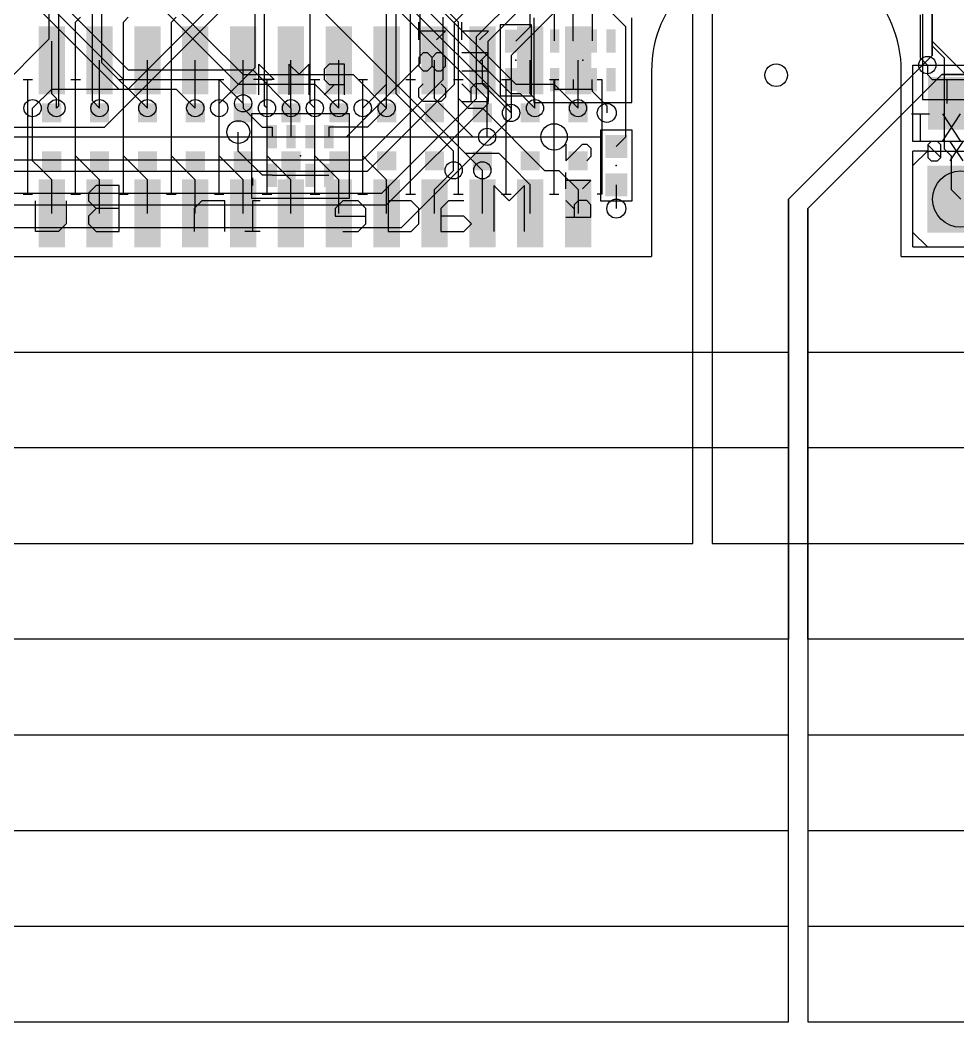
# Model space of a CAD drawing. Extents: x -61 to 136, y 23 to 123.
# Drawn here: x 74.09 to 98.98, y 22.99 to 49.58 of the extents above; entities that cross this region are included whole.
import ezdxf

# ---------------------------------------------------------------- set-up
doc = ezdxf.new("R2010")
doc.units = 0
for name, color, linetype in [('1', 14, 'CONTINUOUS'), ('13', 94, 'CONTINUOUS'), ('14', 94, 'CONTINUOUS'), ('15', 54, 'CONTINUOUS'), ('16', 134, 'CONTINUOUS'), ('17', 94, 'CONTINUOUS'), ('18', 94, 'CONTINUOUS'), ('2', 251, 'CONTINUOUS'), ('20', 251, 'CONTINUOUS'), ('21', 251, 'CONTINUOUS'), ('23', 251, 'CONTINUOUS'), ('24', 54, 'CONTINUOUS'), ('25', 251, 'CONTINUOUS'), ('26', 54, 'CONTINUOUS'), ('3', 214, 'CONTINUOUS'), ('4', 214, 'CONTINUOUS'), ('40', 134, 'CONTINUOUS')]:
    doc.layers.add(name, color=color, linetype=linetype)

# ---------------------------------------------------------------- blocks, each defined once
blk = doc.blocks.new('RECT')
blk.add_solid([(-0.5, -0.5), (0.5, -0.5), (-0.5, 0.5), (0.5, 0.5)])
blk = doc.blocks.new('SQUAREP')
blk.add_solid([(-0.5, -0.5), (0.5, -0.5), (-0.5, 0.5), (0.5, 0.5)])
blk = doc.blocks.new('ROUNDP')
blk.add_circle((0, 0), 0.5)
blk = doc.blocks.new('ROUNDV')
blk.add_circle((0, 0), 0.5)

msp = doc.modelspace()

# ---------------------------------------------------------------- linework, layer by layer
at = {"layer": '1'}
for p, q in [((98.298, 48.641), (98.298, 60.579)), ((85.725, 49.53), (83.566, 51.689)), ((84.455, 47.498), (84.455, 50.419)), ((75.565, 49.53), (75.692, 49.657)), ((75.565, 45.974), (75.565, 49.53)), ((76.835, 49.53), (76.962, 49.657)), ((76.835, 45.974), (76.835, 49.53)), ((78.105, 49.53), (78.232, 49.657)), ((78.105, 45.974), (78.105, 49.53)), ((85.725, 47.498), (85.725, 49.53)), ((74.93, 48.514), (74.93, 49.022)), ((74.93, 47.625), (74.93, 48.514)), ((76.2, 47.244), (76.2, 48.514)), ((77.47, 47.244), (77.47, 48.514)), ((78.74, 47.244), (78.74, 48.514)), ((80.01, 47.371), (80.01, 48.514)), ((81.28, 47.244), (81.28, 48.514)), ((82.55, 47.244), (82.55, 48.514)), ((83.82, 47.244), (83.82, 48.514)), ((85.09, 47.498), (85.09, 48.514)), ((86.36, 47.879), (86.36, 48.514)), ((87.63, 47.625), (87.63, 48.514)), ((88.9, 47.244), (88.9, 48.514)), ((94.488, 44.831), (98.298, 48.641)), ((87.122, 47.117), (86.36, 47.879)), ((98.552, 48.133), (94.996, 44.577)), ((101.854, 48.133), (98.552, 48.133)), ((75.057, 47.498), (74.93, 47.625)), ((87.757, 47.498), (87.63, 47.625)), ((75.057, 47.244), (75.057, 47.498)), ((85.9155, 46.0375), (84.455, 47.498)), ((85.344, 47.244), (85.09, 47.498)), ((85.725, 47.498), (85.979, 47.244)), ((87.757, 47.244), (87.757, 47.498)), ((74.422, 45.847), (74.422, 47.244)), ((79.375, 45.974), (79.375, 47.244)), ((80.645, 45.974), (80.645, 47.244)), ((81.915, 45.974), (81.915, 47.244)), ((83.185, 45.974), (83.185, 47.244)), ((86.106, 46.482), (85.344, 47.244)), ((85.979, 47.244), (86.36, 47.244)), ((86.36, 47.244), (88.011, 45.593)), ((86.106, 46.482), (86.487, 46.482)), ((86.8045, 46.0375), (85.9155, 46.0375)), ((87.122, 45.72), (86.8045, 46.0375)), ((74.6125, 45.6565), (74.422, 45.847)), ((75.7555, 45.7835), (75.565, 45.974)), ((76.2, 45.339), (75.7555, 45.7835)), ((77.0255, 45.7835), (76.835, 45.974)), ((77.47, 45.339), (77.0255, 45.7835)), ((78.2955, 45.7835), (78.105, 45.974)), ((78.74, 45.339), (78.2955, 45.7835)), ((79.5655, 45.7835), (79.375, 45.974)), ((80.01, 45.339), (79.5655, 45.7835)), ((80.8355, 45.7835), (80.645, 45.974)), ((81.28, 45.339), (80.8355, 45.7835)), ((82.1055, 45.7835), (81.915, 45.974)), ((82.55, 45.339), (82.1055, 45.7835)), ((83.3755, 45.7835), (83.185, 45.974)), ((83.82, 45.339), (83.3755, 45.7835)), ((74.93, 45.339), (74.6125, 45.6565)), ((85.09, 45.085), (85.598, 45.593)), ((86.36, 44.45), (86.36, 45.593)), ((87.63, 45.212), (87.122, 45.72)), ((88.011, 45.593), (88.392, 45.593)), ((88.392, 45.593), (88.9, 45.085)), ((74.93, 44.45), (74.93, 45.339)), ((76.2, 44.45), (76.2, 45.339)), ((77.47, 44.45), (77.47, 45.339)), ((78.74, 44.45), (78.74, 45.339)), ((80.01, 44.45), (80.01, 45.339)), ((81.28, 44.45), (81.28, 45.339)), ((82.55, 44.45), (82.55, 45.339)), ((83.82, 44.45), (83.82, 45.339)), ((85.09, 44.45), (85.09, 45.085)), ((87.63, 44.45), (87.63, 45.212)), ((88.9, 45.085), (88.9, 44.45)), ((94.488, 40.767), (94.488, 44.831)), ((94.996, 44.577), (94.996, 40.767)), ((29.21, 40.767), (94.488, 40.767)), ((94.996, 40.767), (118.237, 40.767))]:
    msp.add_line(p, q, dxfattribs=at)
at = {"layer": '13'}
for p, q in [((98.298, 48.641), (98.298, 60.579)), ((80.01, 48.133), (76.2635, 51.8795)), ((79.883, 47.879), (76.0095, 51.7525)), ((87.249, 47.879), (84.0105, 51.1175)), ((87.122, 47.244), (83.5025, 50.8635)), ((87.122, 47.625), (83.7565, 50.9905)), ((86.487, 47.498), (83.2485, 50.7365)), ((94.488, 44.831), (98.298, 48.641)), ((79.883, 47.879), (81.915, 47.879)), ((80.01, 48.133), (82.931, 48.133)), ((81.915, 47.879), (82.55, 47.244)), ((82.931, 48.133), (83.82, 47.244)), ((87.249, 47.879), (88.265, 47.879)), ((88.265, 47.879), (88.9, 47.244)), ((98.552, 48.133), (94.996, 44.577)), ((101.854, 48.133), (98.552, 48.133)), ((87.376, 47.625), (87.122, 47.625)), ((87.757, 47.244), (87.376, 47.625)), ((86.487, 46.482), (86.487, 47.498)), ((87.122, 47.117), (87.122, 47.244)), ((94.488, 30.607), (94.488, 44.831)), ((94.996, 44.577), (94.996, 30.607)), ((19.05, 30.607), (94.488, 30.607)), ((94.996, 30.607), (128.397, 30.607))]:
    msp.add_line(p, q, dxfattribs=at)
at = {"layer": '14'}
for p, q in [((98.298, 48.641), (98.298, 60.579)), ((72.4535, 52.0065), (76.708, 47.752)), ((76.835, 48.006), (73.8505, 50.9905)), ((74.7395, 50.4825), (76.962, 48.26)), ((98.298, 49.784), (98.298, 48.895)), ((97.9805, 49.7205), (97.9805, 48.5775)), ((98.298, 48.895), (98.6155, 48.5775)), ((94.488, 44.831), (98.298, 48.641)), ((97.9805, 48.5775), (98.171, 48.387)), ((98.6155, 48.5775), (98.6155, 46.1645)), ((76.962, 48.26), (80.264, 48.26)), ((80.264, 48.26), (81.28, 47.244)), ((76.835, 48.006), (79.375, 48.006)), ((79.375, 48.006), (80.01, 47.371)), ((98.552, 48.133), (94.996, 44.577)), ((101.854, 48.133), (98.552, 48.133)), ((76.708, 47.752), (78.232, 47.752)), ((78.232, 47.752), (78.74, 47.244)), ((98.6155, 46.1645), (98.806, 45.974)), ((98.806, 45.974), (98.806, 45.085)), ((98.806, 45.085), (99.06, 44.831)), ((94.488, 28.067), (94.488, 44.831)), ((94.996, 44.577), (94.996, 28.067)), ((53.467, 28.067), (94.488, 28.067)), ((94.996, 28.067), (130.937, 28.067))]:
    msp.add_line(p, q, dxfattribs=at)
at = {"layer": '15'}
for p, q in [((98.298, 48.641), (98.298, 60.579)), ((94.488, 44.831), (98.298, 48.641)), ((98.552, 48.133), (94.996, 44.577)), ((101.854, 48.133), (98.552, 48.133)), ((94.488, 25.527), (94.488, 44.831)), ((94.996, 44.577), (94.996, 25.527)), ((13.97, 25.527), (94.488, 25.527)), ((94.996, 25.527), (133.477, 25.527))]:
    msp.add_line(p, q, dxfattribs=at)
at = {"layer": '16'}
for p, q in [((98.298, 48.641), (98.298, 60.579)), ((76.962, 47.752), (80.3275, 51.1175)), ((76.327, 46.736), (80.5815, 50.9905)), ((86.36, 45.593), (81.788, 50.165)), ((87.63, 49.403), (87.63, 50.2285)), ((88.277, 49.0265), (88.277, 49.772)), ((88.773, 49.0305), (88.773, 49.911)), ((89.277, 49.78), (89.277, 49.0265)), ((90.17, 49.403), (89.662, 49.911)), ((87.249, 49.022), (87.63, 49.403)), ((90.17, 46.482), (90.17, 49.403)), ((88.777, 49.0265), (88.773, 49.0305)), ((94.488, 44.831), (98.298, 48.641)), ((98.171, 48.387), (98.171, 48.133)), ((88.277, 48.0015), (88.277, 47.752)), ((88.777, 47.752), (88.777, 48.0015)), ((89.277, 47.752), (89.277, 48.0015)), ((98.552, 48.133), (94.996, 44.577)), ((98.171, 48.133), (98.298, 48.006)), ((98.298, 48.006), (98.684, 48.006)), ((101.854, 48.133), (98.552, 48.133)), ((98.684, 48.006), (98.684, 47.371)), ((98.684, 48.006), (100.33, 48.006)), ((74.422, 47.244), (74.93, 47.752)), ((74.93, 47.752), (76.962, 47.752)), ((88.277, 47.752), (88.777, 47.752)), ((88.777, 47.752), (89.277, 47.752)), ((89.277, 47.752), (89.277, 47.6925)), ((89.277, 47.6925), (89.662, 47.3075)), ((80.01, 47.371), (80.01, 47.244)), ((80.01, 47.244), (80.518, 46.736)), ((81.28, 47.244), (81.28, 46.4905)), ((83.82, 47.244), (83.312, 46.736)), ((89.662, 47.3075), (89.662, 47.117)), ((70.993, 46.736), (76.327, 46.736)), ((79.883, 46.101), (79.883, 46.609)), ((80.518, 46.736), (80.784, 46.736)), ((80.784, 46.736), (80.784, 46.4865)), ((83.312, 46.736), (82.284, 46.736)), ((82.284, 46.736), (82.284, 46.4865)), ((81.28, 46.4905), (81.284, 46.4865)), ((89.916, 46.228), (90.17, 46.482)), ((80.5225, 45.4615), (79.883, 46.101)), ((80.784, 45.4615), (80.5225, 45.4615)), ((80.784, 45.4615), (81.284, 45.4615)), ((81.284, 45.4615), (82.284, 45.4615)), ((89.916, 45.212), (89.916, 44.577)), ((94.488, 22.987), (94.488, 44.831)), ((94.996, 44.577), (94.996, 22.987)), ((11.43, 22.987), (94.488, 22.987)), ((94.996, 22.987), (136.017, 22.987))]:
    msp.add_line(p, q, dxfattribs=at)
at = {"layer": '2'}
for p, q in [((98.298, 60.579), (98.298, 48.641)), ((98.298, 48.641), (94.488, 44.831)), ((94.996, 44.577), (98.552, 48.133)), ((98.552, 48.133), (101.854, 48.133)), ((94.488, 44.831), (94.488, 38.227)), ((94.996, 38.227), (94.996, 44.577)), ((94.488, 38.227), (26.67, 38.227)), ((120.777, 38.227), (94.996, 38.227))]:
    msp.add_line(p, q, dxfattribs=at)
at = {"layer": '20'}
for p, q in [((90.85, 48.227), (90.85, 43.307)), ((97.48, 43.307), (97.48, 48.227)), ((56.61, 43.307), (90.85, 43.307)), ((97.48, 43.307), (114.51, 43.307))]:
    msp.add_line(p, q, dxfattribs=at)
for centre, radius in [((94.16, 48.117), 0.3), ((88.265, 46.482), 0.35)]:
    msp.add_circle(centre, radius, dxfattribs=at)
for centre, start, end in [((94.05, 48.227), 90, 180), ((94.28, 48.227), 0, 90)]:
    msp.add_arc(centre, 3.2, start, end, dxfattribs=at)
at = {"layer": '21'}
for p, q in [((98.044, 63.2714), (98.044, 47.4726)), ((74.168, 48.006), (74.295, 48.006)), ((74.295, 48.006), (74.422, 48.006)), ((74.295, 46.482), (74.295, 48.006)), ((75.438, 48.006), (75.565, 48.006)), ((75.565, 48.006), (75.692, 48.006)), ((75.565, 46.482), (75.565, 48.006)), ((76.708, 48.006), (76.835, 48.006)), ((76.835, 48.006), (76.962, 48.006)), ((76.835, 46.482), (76.835, 48.006)), ((77.978, 48.006), (78.105, 48.006)), ((78.105, 48.006), (78.232, 48.006)), ((78.105, 46.482), (78.105, 48.006)), ((79.248, 48.006), (79.375, 48.006)), ((79.375, 48.006), (79.502, 48.006)), ((79.375, 46.482), (79.375, 48.006)), ((80.518, 48.006), (80.645, 48.006)), ((80.645, 48.006), (80.772, 48.006)), ((80.645, 46.482), (80.645, 48.006)), ((81.788, 48.006), (81.915, 48.006)), ((81.915, 48.006), (82.042, 48.006)), ((81.915, 46.482), (81.915, 48.006)), ((83.058, 48.006), (83.185, 48.006)), ((83.185, 48.006), (83.312, 48.006)), ((83.185, 46.482), (83.185, 48.006)), ((84.328, 48.006), (84.455, 48.006)), ((84.455, 48.006), (84.582, 48.006)), ((84.455, 46.482), (84.455, 48.006)), ((85.598, 48.006), (85.725, 48.006)), ((85.725, 48.006), (85.852, 48.006)), ((85.725, 46.482), (85.725, 48.006)), ((86.868, 48.006), (86.995, 48.006)), ((86.995, 48.006), (87.122, 48.006)), ((86.995, 46.482), (86.995, 48.006)), ((88.138, 48.006), (88.392, 48.006)), ((88.265, 46.482), (88.265, 48.006)), ((89.408, 48.006), (89.535, 48.006)), ((89.535, 48.006), (89.535, 46.482)), ((98.044, 47.4726), (119.634, 47.4726)), ((73.025, 46.482), (74.295, 46.482)), ((74.295, 46.482), (75.565, 46.482)), ((74.295, 44.958), (74.295, 46.482)), ((75.565, 46.482), (76.835, 46.482)), ((75.565, 44.958), (75.565, 46.482)), ((76.835, 46.482), (78.105, 46.482)), ((76.835, 44.958), (76.835, 46.482)), ((78.105, 46.482), (79.375, 46.482)), ((78.105, 44.958), (78.105, 46.482)), ((79.375, 46.482), (80.645, 46.482)), ((79.375, 44.958), (79.375, 46.482)), ((80.645, 46.482), (81.915, 46.482)), ((80.645, 44.958), (80.645, 46.482)), ((81.915, 46.482), (83.185, 46.482)), ((81.915, 44.958), (81.915, 46.482)), ((83.185, 46.482), (84.455, 46.482)), ((83.185, 44.958), (83.185, 46.482)), ((84.455, 46.482), (85.725, 46.482)), ((84.455, 44.958), (84.455, 46.482)), ((85.725, 46.482), (86.995, 46.482)), ((85.725, 44.958), (85.725, 46.482)), ((86.995, 46.482), (88.265, 46.482)), ((86.995, 44.958), (86.995, 46.482)), ((88.265, 46.482), (89.535, 46.482)), ((88.265, 44.958), (88.265, 46.482)), ((89.535, 46.482), (89.535, 44.958)), ((97.79, 45.72), (98.171, 46.101)), ((97.79, 45.72), (97.79, 46.101)), ((98.171, 46.101), (97.79, 46.101)), ((98.171, 46.101), (99.949, 46.101)), ((97.79, 43.942), (97.79, 45.72)), ((74.168, 44.958), (74.295, 44.958)), ((74.295, 44.958), (74.422, 44.958)), ((75.438, 44.958), (75.565, 44.958)), ((75.565, 44.958), (75.692, 44.958)), ((76.708, 44.958), (76.835, 44.958)), ((76.835, 44.958), (76.962, 44.958)), ((77.978, 44.958), (78.105, 44.958)), ((78.105, 44.958), (78.232, 44.958)), ((79.248, 44.958), (79.375, 44.958)), ((79.375, 44.958), (79.502, 44.958)), ((80.518, 44.958), (80.645, 44.958)), ((80.645, 44.958), (80.772, 44.958)), ((81.788, 44.958), (81.915, 44.958)), ((81.915, 44.958), (82.042, 44.958)), ((83.058, 44.958), (83.185, 44.958)), ((83.185, 44.958), (83.312, 44.958)), ((84.328, 44.958), (84.455, 44.958)), ((84.455, 44.958), (84.582, 44.958)), ((85.598, 44.958), (85.725, 44.958)), ((85.725, 44.958), (85.852, 44.958)), ((86.868, 44.958), (86.995, 44.958)), ((86.995, 44.958), (87.122, 44.958)), ((88.138, 44.958), (88.265, 44.958)), ((88.265, 44.958), (88.392, 44.958)), ((89.535, 44.958), (89.408, 44.958)), ((97.79, 43.942), (98.171, 43.561)), ((97.79, 43.561), (97.79, 43.942)), ((97.79, 43.561), (98.171, 43.561)), ((98.171, 43.561), (99.949, 43.561))]:
    msp.add_line(p, q, dxfattribs=at)
at = {"layer": '23'}
msp.add_point((76.835, 46.482), dxfattribs=at)
at = {"layer": '24'}
for p in [(87.249, 48.514), (89.027, 48.514), (81.534, 45.974), (89.916, 45.72)]:
    msp.add_point(p, dxfattribs=at)
at = {"layer": '25'}
for p, q in [((97.7519, 47.0922), (98.2264, 47.0922)), ((97.9892, 46.3804), (97.9892, 47.0922)), ((98.5705, 47.0922), (99.045, 46.3804)), ((99.045, 47.0922), (98.5705, 46.3804))]:
    msp.add_line(p, q, dxfattribs=at)
at = {"layer": '26'}
for p, q in [((84.6709, 49.0543), (84.6709, 49.5289)), ((85.8139, 49.0543), (85.8139, 49.5289)), ((85.3827, 49.2916), (84.6709, 49.2916)), ((85.1454, 49.0543), (85.3827, 49.2916)), ((86.5257, 49.2916), (85.8139, 49.2916)), ((86.2884, 49.0543), (86.5257, 49.2916)), ((84.7895, 48.7103), (84.6709, 48.5916)), ((84.9082, 48.7103), (84.7895, 48.7103)), ((85.0268, 48.5916), (84.9082, 48.7103)), ((85.1454, 48.7103), (85.0268, 48.5916)), ((85.2641, 48.7103), (85.1454, 48.7103)), ((85.3827, 48.5916), (85.2641, 48.7103)), ((86.5257, 48.7103), (85.8139, 48.7103)), ((86.2884, 48.473), (86.5257, 48.7103)), ((80.4246, 47.5996), (80.4246, 48.4131)), ((80.4246, 48.4131), (80.8314, 48.0063)), ((81.4957, 48.1419), (81.2246, 48.4131)), ((81.2246, 48.4131), (81.2246, 47.5996)), ((81.7669, 48.4131), (81.4957, 48.1419)), ((81.7669, 47.5996), (81.7669, 48.4131)), ((82.2957, 48.4131), (82.1601, 48.2775)), ((82.7024, 48.4131), (82.2957, 48.4131)), ((82.7024, 47.5996), (82.7024, 48.4131)), ((84.6709, 48.5916), (84.6709, 48.3544)), ((85.0268, 48.3544), (85.0268, 48.5916)), ((85.3827, 48.3544), (85.3827, 48.5916)), ((86.5257, 48.2357), (86.2884, 48.473)), ((82.1601, 48.2775), (82.1601, 48.0063)), ((84.6709, 48.3544), (84.7895, 48.2357)), ((84.7895, 48.2357), (84.9082, 48.2357)), ((84.9082, 48.2357), (85.0268, 48.3544)), ((85.0268, 48.3544), (85.1454, 48.2357)), ((85.1454, 48.2357), (85.2641, 48.2357)), ((85.2641, 48.2357), (85.3827, 48.3544)), ((85.8139, 48.2357), (86.5257, 48.2357)), ((80.8314, 48.0063), (80.289, 48.0063)), ((82.1601, 48.0063), (82.2957, 47.8708)), ((84.6709, 47.7731), (84.7895, 47.8917)), ((85.2641, 47.8917), (85.3827, 47.7731)), ((86.0512, 47.6544), (85.8139, 47.8917)), ((86.1698, 47.8917), (86.0512, 47.7731)), ((86.4071, 47.8917), (86.1698, 47.8917)), ((86.5257, 47.7731), (86.4071, 47.8917)), ((82.4312, 47.8708), (82.1601, 47.5996)), ((82.2957, 47.8708), (82.7024, 47.8708)), ((84.6709, 47.5358), (84.6709, 47.7731)), ((85.3827, 47.7731), (85.3827, 47.5358)), ((86.0512, 47.7731), (86.0512, 47.4172)), ((86.5257, 47.4172), (86.5257, 47.7731)), ((84.7895, 47.4172), (84.6709, 47.5358)), ((85.2641, 47.4172), (84.7895, 47.4172)), ((85.3827, 47.5358), (85.2641, 47.4172)), ((85.8139, 47.4172), (86.5257, 47.4172)), ((88.5794, 46.2884), (88.5794, 45.8478)), ((88.5794, 45.8478), (89.02, 46.2884)), ((89.02, 46.2884), (89.1302, 46.2884)), ((89.1302, 46.2884), (89.2404, 46.1783)), ((98.2714, 46.3554), (98.1867, 46.2707)), ((98.4409, 46.3554), (98.2714, 46.3554)), ((98.5256, 46.2707), (98.4409, 46.3554)), ((99.1103, 46.3554), (98.7713, 45.847)), ((98.7713, 46.3554), (99.1103, 45.847)), ((89.2404, 46.1783), (89.2404, 45.9579)), ((98.1867, 46.2707), (98.1867, 45.9317)), ((98.5256, 45.9317), (98.1867, 46.2707)), ((98.5256, 45.9317), (98.5256, 46.2707)), ((89.2404, 45.9579), (89.1302, 45.8478)), ((98.1867, 45.9317), (98.2714, 45.847)), ((98.2714, 45.847), (98.4409, 45.847)), ((98.4409, 45.847), (98.5256, 45.9317)), ((88.5794, 45.0994), (88.5794, 45.54)), ((80.2578, 45.391), (80.2578, 45.1876)), ((89.2404, 45.3197), (88.5794, 45.3197)), ((89.02, 45.0994), (89.2404, 45.3197)), ((76.109, 45.1876), (75.9056, 44.9843)), ((75.9056, 44.9843), (75.9056, 44.7809)), ((76.7191, 45.1876), (76.109, 45.1876)), ((76.7191, 43.9674), (76.7191, 45.1876)), ((83.8576, 45.1876), (83.8576, 43.9674)), ((87.0709, 44.7809), (86.6641, 45.1876)), ((86.6641, 45.1876), (86.6641, 43.9674)), ((87.4776, 45.1876), (87.0709, 44.7809)), ((87.4776, 43.9674), (87.4776, 45.1876)), ((74.5024, 43.9674), (74.5024, 44.7809)), ((75.3159, 44.7809), (75.3159, 44.1708)), ((75.9056, 44.7809), (76.109, 44.5775)), ((78.9156, 44.7809), (78.7122, 44.5775)), ((79.5257, 44.7809), (78.9156, 44.7809)), ((79.5257, 43.9674), (79.5257, 44.7809)), ((80.4612, 44.7809), (80.2578, 44.7809)), ((80.2578, 44.7809), (80.2578, 43.9674)), ((82.6576, 44.7809), (82.4543, 44.5775)), ((83.0644, 44.7809), (82.6576, 44.7809)), ((83.2678, 44.5775), (83.0644, 44.7809)), ((84.4677, 44.7809), (83.8576, 44.7809)), ((84.671, 44.5775), (84.4677, 44.7809)), ((85.4642, 44.7809), (85.2608, 44.5775)), ((85.871, 44.7809), (85.4642, 44.7809)), ((88.7997, 44.5713), (88.5794, 44.7916)), ((88.9099, 44.7916), (88.7997, 44.6814)), ((88.7997, 44.6814), (88.7997, 44.351)), ((89.1302, 44.7916), (88.9099, 44.7916)), ((89.2404, 44.6814), (89.1302, 44.7916)), ((89.2404, 44.351), (89.2404, 44.6814)), ((76.109, 44.5775), (75.9056, 44.3741)), ((76.7191, 44.5775), (76.109, 44.5775)), ((78.7122, 44.5775), (78.7122, 43.9674)), ((82.4543, 44.5775), (82.4543, 44.3741)), ((83.2678, 44.1708), (83.2678, 44.5775)), ((84.671, 44.1708), (84.671, 44.5775)), ((85.2608, 44.5775), (85.2608, 43.9674)), ((75.3159, 44.1708), (75.1125, 43.9674)), ((75.9056, 44.3741), (75.9056, 44.1708)), ((75.9056, 44.1708), (76.109, 43.9674)), ((82.4543, 44.3741), (83.2678, 44.3741)), ((83.0644, 43.9674), (83.2678, 44.1708)), ((84.4677, 43.9674), (84.671, 44.1708)), ((85.871, 44.3741), (85.2608, 44.3741)), ((86.0743, 44.1708), (85.871, 44.3741)), ((85.871, 43.9674), (86.0743, 44.1708)), ((88.5794, 44.351), (89.2404, 44.351)), ((75.1125, 43.9674), (74.5024, 43.9674)), ((76.109, 43.9674), (76.7191, 43.9674)), ((80.4612, 43.9674), (80.0545, 43.9674)), ((82.6576, 43.9674), (83.0644, 43.9674)), ((83.8576, 43.9674), (84.4677, 43.9674)), ((85.2608, 43.9674), (85.871, 43.9674))]:
    msp.add_line(p, q, dxfattribs=at)
at = {"layer": '3'}
for p, q in [((98.298, 49.022), (98.298, 60.579)), ((76.2635, 48.4505), (76.2635, 58.3565)), ((76.0095, 47.4345), (76.0095, 58.2295)), ((74.8665, 49.0855), (74.8665, 56.388)), ((75.1205, 47.3075), (75.1205, 56.007)), ((85.6234, 49.53), (87.503, 51.4096)), ((92.456, 51.308), (92.456, 35.687)), ((86.2076, 49.149), (87.884, 50.8254)), ((91.948, 35.687), (91.948, 50.8)), ((86.5124, 49.022), (88.011, 50.5206)), ((84.709, 48.4378), (84.709, 50.038)), ((88.392, 49.911), (87.122, 48.641)), ((85.3186, 48.006), (85.3186, 49.657)), ((85.6234, 47.879), (85.6234, 49.53)), ((72.517, 46.736), (74.8665, 49.0855)), ((86.2076, 47.498), (86.2076, 49.149)), ((86.5124, 47.371), (86.5124, 49.022)), ((99.187, 48.133), (98.298, 49.022)), ((77.47, 47.244), (76.2635, 48.4505)), ((82.7532, 46.482), (84.709, 48.4378)), ((87.122, 48.641), (87.122, 46.99)), ((83.185, 45.8724), (85.3186, 48.006)), ((83.312, 45.5676), (85.6234, 47.879)), ((76.0095, 47.4345), (76.2, 47.244)), ((83.693, 44.9834), (86.2076, 47.498)), ((83.82, 44.6786), (86.5124, 47.371)), ((75.057, 47.244), (75.1205, 47.3075)), ((87.122, 46.99), (84.201, 44.069)), ((69.596, 46.482), (82.7532, 46.482)), ((69.215, 45.8724), (83.185, 45.8724)), ((69.088, 45.5676), (83.312, 45.5676)), ((68.707, 44.9834), (83.693, 44.9834)), ((68.58, 44.6786), (83.82, 44.6786)), ((84.201, 44.069), (68.199, 44.069)), ((24.13, 35.687), (91.948, 35.687)), ((92.456, 35.687), (123.317, 35.687))]:
    msp.add_line(p, q, dxfattribs=at)
at = {"layer": '4'}
for p, q in [((98.298, 60.579), (98.298, 48.641)), ((80.5815, 47.3075), (80.5815, 54.102)), ((80.3275, 48.3235), (80.3275, 53.975)), ((81.788, 47.371), (81.788, 52.324)), ((83.82, 47.879), (83.82, 50.8)), ((84.074, 47.625), (84.074, 50.927)), ((98.298, 48.641), (94.488, 44.831)), ((79.375, 47.371), (80.3275, 48.3235)), ((83.185, 47.244), (83.82, 47.879)), ((94.996, 44.577), (98.552, 48.133)), ((98.552, 48.133), (101.854, 48.133)), ((85.598, 46.101), (84.074, 47.625)), ((79.375, 47.244), (79.375, 47.371)), ((81.915, 47.244), (81.788, 47.371)), ((80.645, 47.244), (80.5815, 47.3075)), ((85.598, 45.593), (85.598, 46.101)), ((94.488, 44.831), (94.488, 33.147)), ((94.996, 33.147), (94.996, 44.577)), ((94.488, 33.147), (21.59, 33.147)), ((125.857, 33.147), (94.996, 33.147))]:
    msp.add_line(p, q, dxfattribs=at)
at = {"layer": '40'}
for p, q in [((87.728, 49.637), (87.728, 47.391)), ((90.326, 47.391), (90.326, 49.637)), ((86.8299, 49.4538), (86.8299, 47.5742)), ((87.6681, 49.4538), (86.8299, 49.4538)), ((87.6681, 47.5742), (87.6681, 49.4538)), ((97.79, 46.355), (97.79, 48.387)), ((97.79, 48.387), (103.378, 48.387)), ((86.8299, 47.5742), (87.6681, 47.5742)), ((87.728, 47.391), (90.326, 47.391)), ((80.235, 47.097), (80.235, 44.851)), ((82.833, 47.097), (80.235, 47.097)), ((82.833, 44.851), (82.833, 47.097)), ((89.4969, 46.6598), (89.4969, 44.7802)), ((90.3351, 46.6598), (89.4969, 46.6598)), ((90.3351, 44.7802), (90.3351, 46.6598)), ((103.378, 46.355), (97.79, 46.355)), ((80.235, 44.851), (82.833, 44.851)), ((89.4969, 44.7802), (90.3351, 44.7802))]:
    msp.add_line(p, q, dxfattribs=at)

# ---------------------------------------------------------------- block references
at = {"layer": '1', "xscale": 1.8, "yscale": 0.7, "rotation": 90}
for p in [(74.93, 48.514), (76.2, 48.514), (77.47, 48.514), (78.74, 48.514), (80.01, 48.514), (81.28, 48.514), (82.55, 48.514), (83.82, 48.514), (85.09, 48.514), (86.36, 48.514), (87.63, 48.514), (88.9, 48.514), (74.93, 44.45), (76.2, 44.45), (77.47, 44.45), (78.74, 44.45), (80.01, 44.45), (81.28, 44.45), (82.55, 44.45), (83.82, 44.45), (85.09, 44.45), (86.36, 44.45), (87.63, 44.45), (88.9, 44.45)]:
    msp.add_blockref('RECT', p, dxfattribs=at)
at = {"layer": '16'}
for p, xscale, yscale, rotation in [((87.249, 49.022), 0.6096, 0.5842, 270), ((88.277, 49.0265), 0.625, 0.25, 270), ((88.777, 49.0265), 0.625, 0.25, 270), ((89.277, 49.0265), 0.625, 0.25, 90), ((89.777, 49.0265), 0.625, 0.25, 90), ((87.249, 48.006), 0.6096, 0.5842, 270), ((88.277, 48.0015), 0.625, 0.25, 270), ((88.777, 48.0015), 0.625, 0.25, 270), ((89.277, 48.0015), 0.625, 0.25, 90), ((89.777, 48.0015), 0.625, 0.25, 90), ((80.784, 46.4865), 0.625, 0.25, 270), ((81.284, 46.4865), 0.625, 0.25, 270), ((81.784, 46.4865), 0.625, 0.25, 90), ((82.284, 46.4865), 0.625, 0.25, 90), ((89.916, 46.228), 0.6096, 0.5842, 270), ((80.784, 45.4615), 0.625, 0.25, 270), ((81.284, 45.4615), 0.625, 0.25, 270), ((81.784, 45.4615), 0.625, 0.25, 90), ((82.284, 45.4615), 0.625, 0.25, 90), ((89.916, 45.212), 0.6096, 0.5842, 270)]:
    msp.add_blockref('RECT', p, dxfattribs=dict(at, xscale=xscale, yscale=yscale, rotation=rotation))
at = {"layer": '16', "yscale": 1.4, "rotation": 180}
msp.add_blockref('RECT', (98.684, 47.371), dxfattribs=at)
at = {"layer": '17'}
for name, xscale, yscale in [('SQUAREP', 1.778, 1.778), ('SQUAREP', 1.778, 1.778), ('ROUNDP', 1.5, 1.5), ('ROUNDP', 1.5, 1.5), ('ROUNDP', 1.5, 1.5), ('ROUNDP', 1.5, 1.5), ('ROUNDP', 1.5, 1.5), ('ROUNDP', 1.5, 1.5)]:
    msp.add_blockref(name, (99.06, 44.831), dxfattribs=dict(at, xscale=xscale, yscale=yscale))
at = {"layer": '18'}
for p, xscale, yscale in [((98.171, 48.387), 0.4572, 0.4572), ((98.171, 48.387), 0.4572, 0.4572), ((98.171, 48.387), 0.4572, 0.4572), ((98.171, 48.387), 0.4572, 0.4572), ((98.171, 48.387), 0.4572, 0.4572), ((98.171, 48.387), 0.4572, 0.4572), ((98.171, 48.387), 0.4572, 0.4572), ((98.171, 48.387), 0.4572, 0.4572), ((74.422, 47.244), 0.4572, 0.4572), ((74.422, 47.244), 0.4572, 0.4572), ((74.422, 47.244), 0.4572, 0.4572), ((74.422, 47.244), 0.4572, 0.4572), ((74.422, 47.244), 0.4572, 0.4572), ((74.422, 47.244), 0.4572, 0.4572), ((74.422, 47.244), 0.4572, 0.4572), ((74.422, 47.244), 0.4572, 0.4572), ((75.057, 47.244), 0.4572, 0.4572), ((75.057, 47.244), 0.4572, 0.4572), ((75.057, 47.244), 0.4572, 0.4572), ((75.057, 47.244), 0.4572, 0.4572), ((75.057, 47.244), 0.4572, 0.4572), ((75.057, 47.244), 0.4572, 0.4572), ((75.057, 47.244), 0.4572, 0.4572), ((75.057, 47.244), 0.4572, 0.4572), ((76.2, 47.244), 0.4572, 0.4572), ((76.2, 47.244), 0.4572, 0.4572), ((76.2, 47.244), 0.4572, 0.4572), ((76.2, 47.244), 0.4572, 0.4572), ((76.2, 47.244), 0.4572, 0.4572), ((76.2, 47.244), 0.4572, 0.4572), ((76.2, 47.244), 0.4572, 0.4572), ((76.2, 47.244), 0.4572, 0.4572), ((77.47, 47.244), 0.4572, 0.4572), ((77.47, 47.244), 0.4572, 0.4572), ((77.47, 47.244), 0.4572, 0.4572), ((77.47, 47.244), 0.4572, 0.4572), ((77.47, 47.244), 0.4572, 0.4572), ((77.47, 47.244), 0.4572, 0.4572), ((77.47, 47.244), 0.4572, 0.4572), ((77.47, 47.244), 0.4572, 0.4572), ((78.74, 47.244), 0.4572, 0.4572), ((78.74, 47.244), 0.4572, 0.4572), ((78.74, 47.244), 0.4572, 0.4572), ((78.74, 47.244), 0.4572, 0.4572), ((78.74, 47.244), 0.4572, 0.4572), ((78.74, 47.244), 0.4572, 0.4572), ((78.74, 47.244), 0.4572, 0.4572), ((78.74, 47.244), 0.4572, 0.4572), ((79.375, 47.244), 0.4572, 0.4572), ((79.375, 47.244), 0.4572, 0.4572), ((79.375, 47.244), 0.4572, 0.4572), ((79.375, 47.244), 0.4572, 0.4572), ((79.375, 47.244), 0.4572, 0.4572), ((79.375, 47.244), 0.4572, 0.4572), ((79.375, 47.244), 0.4572, 0.4572), ((79.375, 47.244), 0.4572, 0.4572), ((80.01, 47.371), 0.4572, 0.4572), ((80.01, 47.371), 0.4572, 0.4572), ((80.01, 47.371), 0.4572, 0.4572), ((80.01, 47.371), 0.4572, 0.4572), ((80.01, 47.371), 0.4572, 0.4572), ((80.01, 47.371), 0.4572, 0.4572), ((80.01, 47.371), 0.4572, 0.4572), ((80.01, 47.371), 0.4572, 0.4572), ((80.645, 47.244), 0.4572, 0.4572), ((80.645, 47.244), 0.4572, 0.4572), ((80.645, 47.244), 0.4572, 0.4572), ((80.645, 47.244), 0.4572, 0.4572), ((80.645, 47.244), 0.4572, 0.4572), ((80.645, 47.244), 0.4572, 0.4572), ((80.645, 47.244), 0.4572, 0.4572), ((80.645, 47.244), 0.4572, 0.4572), ((81.28, 47.244), 0.4572, 0.4572), ((81.28, 47.244), 0.4572, 0.4572), ((81.28, 47.244), 0.4572, 0.4572), ((81.28, 47.244), 0.4572, 0.4572), ((81.28, 47.244), 0.4572, 0.4572), ((81.28, 47.244), 0.4572, 0.4572), ((81.28, 47.244), 0.4572, 0.4572), ((81.28, 47.244), 0.4572, 0.4572), ((81.915, 47.244), 0.4572, 0.4572), ((81.915, 47.244), 0.4572, 0.4572), ((81.915, 47.244), 0.4572, 0.4572), ((81.915, 47.244), 0.4572, 0.4572), ((81.915, 47.244), 0.4572, 0.4572), ((81.915, 47.244), 0.4572, 0.4572), ((81.915, 47.244), 0.4572, 0.4572), ((81.915, 47.244), 0.4572, 0.4572), ((82.55, 47.244), 0.4572, 0.4572), ((82.55, 47.244), 0.4572, 0.4572), ((82.55, 47.244), 0.4572, 0.4572), ((82.55, 47.244), 0.4572, 0.4572), ((82.55, 47.244), 0.4572, 0.4572), ((82.55, 47.244), 0.4572, 0.4572), ((82.55, 47.244), 0.4572, 0.4572), ((82.55, 47.244), 0.4572, 0.4572), ((83.185, 47.244), 0.4572, 0.4572), ((83.185, 47.244), 0.4572, 0.4572), ((83.185, 47.244), 0.4572, 0.4572), ((83.185, 47.244), 0.4572, 0.4572), ((83.185, 47.244), 0.4572, 0.4572), ((83.185, 47.244), 0.4572, 0.4572), ((83.185, 47.244), 0.4572, 0.4572), ((83.185, 47.244), 0.4572, 0.4572), ((83.82, 47.244), 0.4572, 0.4572), ((83.82, 47.244), 0.4572, 0.4572), ((83.82, 47.244), 0.4572, 0.4572), ((83.82, 47.244), 0.4572, 0.4572), ((83.82, 47.244), 0.4572, 0.4572), ((83.82, 47.244), 0.4572, 0.4572), ((83.82, 47.244), 0.4572, 0.4572), ((83.82, 47.244), 0.4572, 0.4572), ((87.122, 47.117), 0.4572, 0.4572), ((87.122, 47.117), 0.4572, 0.4572), ((87.122, 47.117), 0.4572, 0.4572), ((87.122, 47.117), 0.4572, 0.4572), ((87.122, 47.117), 0.4572, 0.4572), ((87.122, 47.117), 0.4572, 0.4572), ((87.122, 47.117), 0.4572, 0.4572), ((87.122, 47.117), 0.4572, 0.4572), ((87.757, 47.244), 0.4572, 0.4572), ((87.757, 47.244), 0.4572, 0.4572), ((87.757, 47.244), 0.4572, 0.4572), ((87.757, 47.244), 0.4572, 0.4572), ((87.757, 47.244), 0.4572, 0.4572), ((87.757, 47.244), 0.4572, 0.4572), ((87.757, 47.244), 0.4572, 0.4572), ((87.757, 47.244), 0.4572, 0.4572), ((88.9, 47.244), 0.4572, 0.4572), ((88.9, 47.244), 0.4572, 0.4572), ((88.9, 47.244), 0.4572, 0.4572), ((88.9, 47.244), 0.4572, 0.4572), ((88.9, 47.244), 0.4572, 0.4572), ((88.9, 47.244), 0.4572, 0.4572), ((88.9, 47.244), 0.4572, 0.4572), ((88.9, 47.244), 0.4572, 0.4572), ((89.662, 47.117), 0.5032, 0.5032), ((89.662, 47.117), 0.5032, 0.5032), ((89.662, 47.117), 0.5032, 0.5032), ((89.662, 47.117), 0.5032, 0.5032), ((89.662, 47.117), 0.5032, 0.5032), ((89.662, 47.117), 0.5032, 0.5032), ((89.662, 47.117), 0.5032, 0.5032), ((89.662, 47.117), 0.5032, 0.5032), ((79.883, 46.609), 0.6032, 0.6032), ((79.883, 46.609), 0.6032, 0.6032), ((79.883, 46.609), 0.6032, 0.6032), ((79.883, 46.609), 0.6032, 0.6032), ((79.883, 46.609), 0.6032, 0.6032), ((79.883, 46.609), 0.6032, 0.6032), ((79.883, 46.609), 0.6032, 0.6032), ((79.883, 46.609), 0.6032, 0.6032), ((86.487, 46.482), 0.4572, 0.4572), ((86.487, 46.482), 0.4572, 0.4572), ((86.487, 46.482), 0.4572, 0.4572), ((86.487, 46.482), 0.4572, 0.4572), ((86.487, 46.482), 0.4572, 0.4572), ((86.487, 46.482), 0.4572, 0.4572), ((86.487, 46.482), 0.4572, 0.4572), ((86.487, 46.482), 0.4572, 0.4572), ((85.598, 45.593), 0.4572, 0.4572), ((85.598, 45.593), 0.4572, 0.4572), ((85.598, 45.593), 0.4572, 0.4572), ((85.598, 45.593), 0.4572, 0.4572), ((85.598, 45.593), 0.4572, 0.4572), ((85.598, 45.593), 0.4572, 0.4572), ((85.598, 45.593), 0.4572, 0.4572), ((85.598, 45.593), 0.4572, 0.4572), ((86.36, 45.593), 0.4572, 0.4572), ((86.36, 45.593), 0.4572, 0.4572), ((86.36, 45.593), 0.4572, 0.4572), ((86.36, 45.593), 0.4572, 0.4572), ((86.36, 45.593), 0.4572, 0.4572), ((86.36, 45.593), 0.4572, 0.4572), ((86.36, 45.593), 0.4572, 0.4572), ((86.36, 45.593), 0.4572, 0.4572), ((89.916, 44.577), 0.5032, 0.5032), ((89.916, 44.577), 0.5032, 0.5032), ((89.916, 44.577), 0.5032, 0.5032), ((89.916, 44.577), 0.5032, 0.5032), ((89.916, 44.577), 0.5032, 0.5032), ((89.916, 44.577), 0.5032, 0.5032), ((89.916, 44.577), 0.5032, 0.5032), ((89.916, 44.577), 0.5032, 0.5032)]:
    msp.add_blockref('ROUNDV', p, dxfattribs=dict(at, xscale=xscale, yscale=yscale))
at = {"layer": '21', "xscale": 0.508, "yscale": 0.508}
for p in [(74.93, 47.117), (76.2, 47.117), (77.47, 47.117), (78.74, 47.117), (80.01, 47.117), (81.28, 47.117), (82.55, 47.117), (83.82, 47.117), (85.09, 47.117), (86.36, 47.117), (87.63, 47.117), (88.9, 47.117), (74.93, 45.847), (76.2, 45.847), (77.47, 45.847), (78.74, 45.847), (80.01, 45.847), (81.28, 45.847), (82.55, 45.847), (83.82, 45.847), (85.09, 45.847), (86.36, 45.847), (87.63, 45.847), (88.9, 45.847)]:
    msp.add_blockref('RECT', p, dxfattribs=at)

doc.saveas('drawing.dxf')
